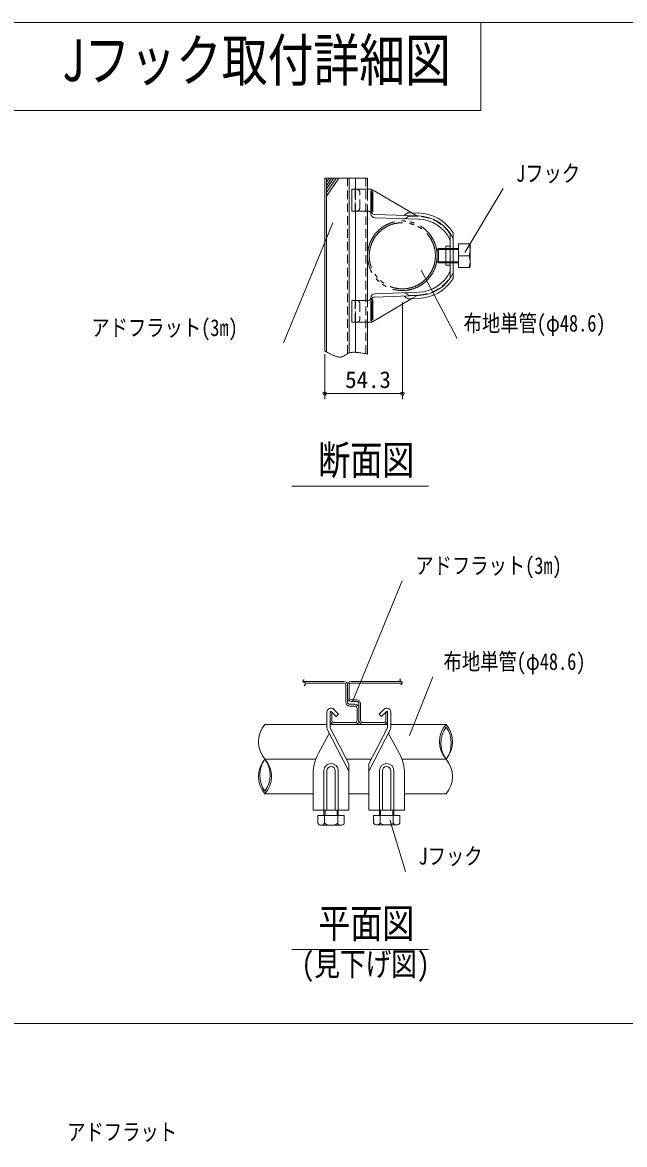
# Model space of a CAD drawing. Units: millimetres, scale not verified. Extents: x -10062 to 10062, y -6938 to 6938.
# Drawn here: x 2309 to 5675, y 667 to 6938 of the extents above; entities that cross this region are included whole.
import ezdxf
from ezdxf.enums import TextEntityAlignment as Align

# ---------------------------------------------------------------- set-up
doc = ezdxf.new("R2010")
doc.units = ezdxf.units.MM
doc.header["$LTSCALE"] = 40
doc.header["$PDMODE"] = 32
doc.header["$PDSIZE"] = 20
doc.linetypes.add('DASHED1', pattern=[1.8, 1.2, -0.6])
doc.linetypes.add('DOUBLE_CHAIN2', pattern=[12.8, 9, -1, 0.6, -0.6, 0.6, -1])
for name, color, linetype, lineweight in [('0-2_0', 2, 'Continuous', 9), ('1-7_text', 7, 'Continuous', 9), ('1-B_仮囲い', 7, 'Continuous', 9), ('1-C_図面枠', 7, 'Continuous', 9)]:
    doc.layers.add(name, color=color, linetype=linetype, lineweight=lineweight)
doc.styles.add('ＭＳ ゴシック', font='')
doc.styles.get('ＭＳ ゴシック').set_extended_font_data('MS Gothic')

msp = doc.modelspace()

# ---------------------------------------------------------------- linework, layer by layer
at = {"layer": '0-2_0', "color": 4, "lineweight": 5}
for p, q in [((3998.67, 5103.16), (3998.67, 6066.9)), ((3998.67, 6066.9), (4238.67, 6066.9)), ((4008.27, 5096.77), (4008.27, 6066.9)), ((4037.18, 6066.9), (4008.27, 6025.2)), ((4049.57, 6066.9), (4008.27, 6007.33)), ((4063.73, 6066.9), (4008.27, 5986.9)), ((4010.64, 6066.9), (4008.27, 6063.5)), ((4023.02, 6066.9), (4008.27, 6045.62)), ((4077.89, 6066.9), (4008.27, 5966.48)), ((4136.27, 5090.64), (4136.27, 6066.9)), ((4170.67, 5992.93), (4170.67, 6066.9)), ((4238.67, 5992.93), (4238.67, 6066.9)), ((4151.27, 6004.93), (4258.2, 6004.93)), ((4151.27, 5883.32), (4151.27, 6004.93)), ((4256.94, 5997.05), (4256.94, 5883.94)), ((4262.54, 6004.33), (4262.54, 5871.95)), ((4486.86, 5873.46), (4266.29, 6002.73)), ((4268.14, 5992.35), (4268.14, 5878.79)), ((4151.27, 5883.32), (4242.12, 5883.32)), ((4170.67, 5395.98), (4170.67, 5871.32)), ((4238.67, 5395.98), (4238.67, 5871.32)), ((4277.15, 5864.51), (4523.43, 5856.22)), ((4281.44, 5845.95), (4522.82, 5837.84)), ((4445.6, 5860.02), (4454.14, 5868)), ((4470.2, 5874.02), (4523.97, 5872.22)), ((4699.39, 5545.43), (4699.39, 5722.71)), ((4717.79, 5514.01), (4717.79, 5754.13)), ((4627.39, 5602.07), (4627.39, 5666.07)), ((4627.4, 5666.07), (4635.4, 5674.07)), ((4629.39, 5668.07), (4675.39, 5668.07)), ((4635.39, 5594.07), (4635.39, 5674.07)), ((4635.39, 5674.07), (4675.39, 5674.07)), ((4675.39, 5581.67), (4675.39, 5686.47)), ((4675.39, 5686.47), (4695.39, 5686.47)), ((4717.79, 5674.07), (4747.39, 5674.07)), ((4717.79, 5668.07), (4747.39, 5668.07)), ((4747.39, 5700.07), (4747.39, 5568.07)), ((4747.39, 5700.07), (4807.39, 5700.07)), ((4811.39, 5696.07), (4807.39, 5700.07)), ((4811.39, 5696.07), (4811.39, 5572.07)), ((4635.39, 5594.07), (4627.39, 5602.07)), ((4629.39, 5600.07), (4675.39, 5600.07)), ((4635.39, 5594.07), (4675.39, 5594.07)), ((4675.39, 5581.67), (4695.39, 5581.67)), ((4717.79, 5600.07), (4747.39, 5600.07)), ((4717.79, 5594.07), (4747.39, 5594.07)), ((4747.39, 5634.07), (4807.39, 5634.07)), ((4747.39, 5568.07), (4807.39, 5568.07)), ((4811.39, 5572.07), (4807.39, 5568.07)), ((4262.54, 5262.98), (4262.54, 5395.35)), ((4486.86, 5393.84), (4266.29, 5264.57)), ((4277.15, 5402.8), (4523.43, 5411.08)), ((4281.44, 5421.35), (4522.82, 5429.46)), ((4445.6, 5407.28), (4454.14, 5399.3)), ((4470.2, 5393.28), (4523.97, 5395.08)), ((4151.27, 5383.98), (4151.27, 5262.37)), ((4151.27, 5383.98), (4242.12, 5383.98)), ((4256.94, 5270.25), (4256.94, 5383.36)), ((4268.14, 5274.96), (4268.14, 5388.51)), ((4432.99, 5374.53), (4432.99, 4833.09)), ((4170.67, 5093.62), (4170.67, 5274.37)), ((4238.67, 5082.88), (4238.67, 5274.37)), ((4151.27, 5262.37), (4258.2, 5262.37)), ((3998.67, 5083.16), (3998.67, 4833.09)), ((4432.99, 4863.09), (3998.67, 4863.09)), ((4098.67, 4863.09), (4332.99, 4863.09)), ((3877.35, 3254.97), (4106.58, 3254.97)), ((3890.26, 3245.37), (4106.58, 3245.37)), ((4116.18, 3235.77), (4116.18, 3139.77)), ((4125.78, 3235.77), (4125.78, 3139.77)), ((4135.38, 3235.77), (4135.38, 3165.37)), ((4144.98, 3254.97), (4425.57, 3254.97)), ((4144.98, 3245.37), (4432.01, 3245.37)), ((4148.18, 3152.57), (4176.98, 3152.57)), ((4148.18, 3142.97), (4176.98, 3142.97)), ((4011.38, 3082.91), (4011.38, 2995.6)), ((4029.78, 3082.97), (4039.38, 3082.97)), ((4029.78, 3082.91), (4029.78, 2995.6)), ((4036.61, 3085.74), (4063.44, 3058.91)), ((4039.38, 3082.97), (4039.38, 3037.37)), ((4049.62, 3098.75), (4076.45, 3071.92)), ((4138.58, 3126.97), (4167.38, 3126.97)), ((4138.58, 3117.37), (4167.38, 3117.37)), ((4180.18, 3104.57), (4180.18, 3037.37)), ((4189.78, 3130.17), (4189.78, 3037.37)), ((4199.38, 3130.17), (4199.38, 3037.37)), ((4329.94, 3098.75), (4303.11, 3071.92)), ((4342.95, 3085.74), (4316.12, 3058.91)), ((4340.18, 3082.97), (4340.18, 3037.37)), ((4340.18, 3082.97), (4349.78, 3082.97)), ((4349.78, 3082.97), (4349.78, 3037.37)), ((4349.78, 3082.91), (4349.78, 2995.6)), ((4368.18, 3082.91), (4368.18, 2995.6)), ((3664.67, 3014.97), (4011.38, 3014.97)), ((4029.78, 3014.97), (4349.78, 3014.97)), ((4052.18, 3024.57), (4167.38, 3024.57)), ((4063.44, 3058.91), (4076.45, 3071.92)), ((4212.18, 3024.57), (4327.38, 3024.57)), ((4316.12, 3058.91), (4303.11, 3071.92)), ((4368.18, 3014.97), (4677.53, 3014.97)), ((4020.74, 2955.76), (3964.29, 2853.12)), ((4013.46, 2987.11), (4134.58, 2754.16)), ((4029.78, 2995.6), (4134.58, 2794.04)), ((4349.78, 2995.6), (4244.98, 2794.04)), ((4366.1, 2987.11), (4244.98, 2754.16)), ((4358.82, 2955.76), (4415.27, 2853.12)), ((4134.58, 2794.04), (4134.58, 2535.85)), ((4244.98, 2794.04), (4244.98, 2535.85)), ((3934.58, 2737.46), (3934.58, 2535.85)), ((3994.58, 2756.2), (3994.58, 2535.85)), ((4011.14, 2756.2), (4011.14, 2535.85)), ((4058.02, 2756.2), (4058.02, 2535.85)), ((4074.58, 2756.2), (4074.58, 2535.85)), ((4304.98, 2756.2), (4304.98, 2506.25)), ((4321.54, 2756.2), (4321.54, 2535.85)), ((4368.42, 2756.2), (4368.42, 2535.85)), ((4384.98, 2756.2), (4384.98, 2506.25)), ((4444.98, 2737.46), (4444.98, 2535.85)), ((3664.67, 2626.17), (3934.58, 2626.17)), ((4134.58, 2626.17), (4244.98, 2626.17)), ((4444.98, 2626.17), (4677.53, 2626.17)), ((3934.58, 2534.54), (4134.58, 2534.54)), ((3994.58, 2534.54), (3994.58, 2504.94)), ((4000.58, 2534.54), (4000.58, 2504.94)), ((4068.58, 2534.54), (4068.58, 2504.94)), ((4074.58, 2534.54), (4074.58, 2504.94)), ((4444.98, 2535.85), (4244.98, 2535.85)), ((4310.98, 2535.85), (4310.98, 2506.25)), ((4378.98, 2535.85), (4378.98, 2506.25)), ((3960.68, 2504.94), (3960.68, 2462.01)), ((4108.18, 2504.94), (3960.98, 2504.94)), ((4090, 2451.34), (3979.15, 2451.34)), ((3997.63, 2504.94), (3997.63, 2462.01)), ((4071.53, 2504.94), (4071.53, 2462.01)), ((4108.48, 2504.94), (4108.48, 2462.01)), ((4271.08, 2506.25), (4271.08, 2463.32)), ((4418.58, 2506.25), (4271.38, 2506.25)), ((4400.4, 2452.65), (4289.56, 2452.65)), ((4308.03, 2506.25), (4308.03, 2463.32)), ((4381.93, 2506.25), (4381.93, 2463.32)), ((4418.88, 2506.25), (4418.88, 2463.32))]:
    msp.add_line(p, q, dxfattribs=at)
at = {"layer": '0-2_0', "color": 4, "linetype": 'DASHED1', "lineweight": 5}
for p, q in [((4126.67, 5086.56), (4126.67, 6066.9)), ((4229.08, 5085.52), (4229.08, 6066.9)), ((4169.67, 5883.32), (4169.67, 6004.93)), ((4170.67, 5992.93), (4170.67, 5871.32)), ((4194.73, 5899.32), (4194.73, 5988.93)), ((4238.67, 5871.32), (4238.67, 5992.93)), ((4458.17, 5846.58), (4466.71, 5854.56)), ((4469.58, 5855.64), (4523.35, 5853.83)), ((4520.23, 5853.91), (4486.86, 5873.46)), ((4699.39, 5754.62), (4699.39, 5722.71)), ((4675.39, 5674.07), (4717.79, 5674.07)), ((4675.39, 5668.07), (4709.79, 5668.07)), ((4675.39, 5600.07), (4709.79, 5600.07)), ((4675.39, 5594.07), (4717.79, 5594.07)), ((4699.39, 5513.52), (4699.39, 5545.43)), ((4170.67, 5274.37), (4170.67, 5395.98)), ((4238.67, 5274.37), (4238.67, 5395.98)), ((4458.17, 5420.73), (4466.71, 5412.74)), ((4469.58, 5411.66), (4523.35, 5413.47)), ((4520.23, 5413.39), (4486.86, 5393.84)), ((4169.67, 5383.98), (4169.67, 5262.37)), ((4194.73, 5367.98), (4194.73, 5278.37))]:
    msp.add_line(p, q, dxfattribs=at)
at = {"layer": '0-2_0', "color": 4, "linetype": 'DOUBLE_CHAIN2', "lineweight": 5}
for p, q in [((4029.78, 3082.97), (4029.78, 3037.37)), ((4189.78, 3104.57), (4189.78, 3037.37))]:
    msp.add_line(p, q, dxfattribs=at)
at = {"layer": '0-2_0', "color": 4, "lineweight": 5}
for points in [[(3998.67, 5103.16), (4004.19, 5099.37), (4008.41, 5096.69), (4014.88, 5092.88), (4021.51, 5089.28), (4027.55, 5086.23), (4032.17, 5084.01), (4039.24, 5080.76), (4046.49, 5077.57), (4051.85, 5075.28), (4055.91, 5073.63), (4062.05, 5071.36), (4065.13, 5070.35), (4068.2, 5069.45), (4070.93, 5068.76), (4073.3, 5068.24), (4077.44, 5067.58), (4080.52, 5067.3), (4082.81, 5067.22), (4086.2, 5067.35), (4087.88, 5067.52), (4089.55, 5067.78), (4092.33, 5068.4), (4094.74, 5069.11), (4096.82, 5069.86), (4100.42, 5071.4), (4103.11, 5072.72), (4107.1, 5074.92), (4111.08, 5077.29), (4121.68, 5083.78), (4124.37, 5085.32), (4128.45, 5087.45), (4130.52, 5088.42), (4132.61, 5089.31), (4135.38, 5090.34), (4137.82, 5091.13), (4142.17, 5092.25), (4145.48, 5092.9), (4147.98, 5093.28), (4151.76, 5093.72)], [(4151.76, 5093.72), (4155.58, 5093.99), (4161.55, 5094.14), (4166.05, 5094.07), (4172.82, 5093.74), (4179.59, 5093.23), (4187.18, 5092.52), (4192.84, 5091.91), (4201.27, 5090.83), (4209.63, 5089.55), (4216.99, 5088.21), (4222.47, 5087.07), (4230.62, 5085.13), (4234.66, 5084.04), (4238.67, 5082.88)], [(3883.05, 3265.44), (3881.94, 3264.24), (3880.28, 3262.18), (3878.8, 3259.96), (3878.03, 3258.46), (3877.62, 3257.35), (3877.42, 3256.54), (3877.32, 3255.39), (3877.5, 3254.33), (3877.84, 3253.59), (3878.27, 3253), (3879.29, 3252.05), (3880.22, 3251.4), (3881.83, 3250.5), (3883.59, 3249.64), (3885.66, 3248.65), (3887.15, 3247.87), (3888.17, 3247.25), (3888.87, 3246.76), (3889.77, 3245.96), (3890.46, 3245.07), (3890.85, 3244.24), (3891.05, 3243.47), (3891.13, 3242.76), (3891.06, 3241.44), (3890.86, 3240.42), (3890.34, 3238.82), (3889.6, 3237.2), (3888.38, 3235.05), (3887.32, 3233.48), (3885.64, 3231.27), (3884.8, 3230.26), (3883.98, 3229.33)], [(4421.91, 3269.23), (4421.34, 3268.03), (4420.57, 3266.09), (4419.98, 3264.07), (4419.75, 3262.73), (4419.69, 3261.76), (4419.8, 3260.37), (4419.97, 3259.72), (4420.22, 3259.11), (4420.65, 3258.4), (4421.13, 3257.84), (4422.15, 3256.94), (4423.04, 3256.33), (4424.52, 3255.5), (4426.09, 3254.72), (4427.91, 3253.84), (4429.19, 3253.15), (4430.07, 3252.6), (4431.2, 3251.7), (4431.66, 3251.21), (4432.02, 3250.68), (4432.38, 3249.9), (4432.55, 3249.16), (4432.6, 3248.47), (4432.5, 3247.2), (4432.28, 3246.21), (4431.73, 3244.66), (4430.97, 3243.09), (4429.72, 3241), (4428.66, 3239.48), (4426.96, 3237.35), (4426.11, 3236.38), (4425.28, 3235.5)]]:
    msp.add_lwpolyline(points, dxfattribs=at)
at = {"layer": '0-2_0', "color": 4, "linetype": 'DOUBLE_CHAIN2', "lineweight": 5}
for radius in [194.4, 184.8]:
    msp.add_circle((4432.99, 5633.65), radius, dxfattribs=at)
at = {"layer": '0-2_0', "color": 4, "linetype": 'DASHED1', "lineweight": 5}
for centre, radius, start, end in [((4178.73, 5988.93), 16, 0, 90), ((4178.73, 5899.32), 16, 270, 0), ((4442.87, 5862.94), 22.4, 268.075, 313.075), ((4469.44, 5851.64), 4, 88.075, 133.075), ((4515.96, 5634.37), 220, 33.828, 88.074), ((4695.39, 5754.62), 4, 0, 33.828), ((4709.79, 5676.07), 8, 270, 0), ((4709.79, 5592.07), 8, 0, 90), ((4515.96, 5633.77), 220, 271.926, 326.172), ((4695.39, 5513.52), 4, 326.172, 0), ((4442.87, 5404.36), 22.4, 46.925, 91.925), ((4469.44, 5415.66), 4, 226.925, 271.925), ((4178.73, 5367.98), 16, 0, 90), ((4178.73, 5278.37), 16, 270, 0)]:
    msp.add_arc(centre, radius, start, end, dxfattribs=at)
at = {"layer": '0-2_0', "color": 4, "lineweight": 5}
for centre, radius, start, end in [((4258.2, 5988.93), 16, 59.628, 90), ((4242.12, 5859.82), 23.5, 36.605, 90), ((4242.12, 5868.28), 15.04, 0.541, 90), ((4279.84, 5868.64), 22.69, 180.541, 270), ((4279.84, 5887.85), 23.5, 216.605, 263.423), ((4442.87, 5862.94), 4, 268.074, 313.075), ((4469.44, 5851.64), 22.4, 88.075, 133.075), ((4515.96, 5634.37), 204, 26.211, 88.074), ((4515.96, 5634.37), 222.4, 26.319, 88.074), ((4515.96, 5634.37), 238.4, 33.958, 88.074), ((4695.39, 5722.71), 4, 0, 26.212), ((4693.79, 5754.13), 24, 0, 33.958), ((4693.79, 5722.34), 24, 0, 26.319), ((4695.39, 5690.47), 4, 270, 0), ((4673.27, 5667.07), 138.12, 346.178, 13.822), ((4695.39, 5577.67), 4, 0, 90), ((4673.27, 5601.07), 138.12, 346.178, 13.822), ((4515.96, 5633.77), 204, 271.926, 333.789), ((4515.96, 5633.77), 222.4, 271.926, 333.681), ((4695.39, 5545.43), 4, 333.789, 0), ((4693.79, 5545.81), 24, 333.681, 0), ((4515.96, 5633.77), 238.4, 271.926, 326.042), ((4693.79, 5514.01), 24, 326.042, 0), ((4242.12, 5399.02), 15.04, 270, 359.459), ((4242.12, 5407.48), 23.5, 270, 323.395), ((4279.84, 5398.66), 22.69, 90, 179.459), ((4279.84, 5379.45), 23.5, 96.578, 143.395), ((4442.87, 5404.36), 4, 46.925, 91.925), ((4469.44, 5415.66), 22.4, 226.925, 271.925), ((4258.2, 5278.37), 16, 270, 300.372), ((4106.58, 3235.77), 19.2, 0, 90), ((4106.58, 3235.77), 9.6, 0, 90), ((4144.98, 3235.77), 19.2, 90, 180), ((4144.98, 3235.77), 9.6, 90, 180), ((4138.58, 3139.77), 22.4, 180, 270), ((4148.18, 3165.37), 22.4, 180, 270), ((4138.58, 3139.77), 12.8, 180, 270), ((4148.18, 3165.37), 12.8, 180, 270), ((4176.98, 3130.17), 22.4, 0, 90), ((4176.98, 3130.17), 12.8, 0, 90), ((4033.78, 3082.91), 22.4, 45.001, 180), ((4033.78, 3082.91), 4, 45.001, 180), ((4167.38, 3104.57), 22.4, 0, 90), ((4167.38, 3104.57), 12.8, 0, 90), ((4345.78, 3082.91), 22.4, 0, 134.999), ((4345.78, 3082.91), 4, 0, 134.999), ((3776.26, 2917.77), 147.98, 138.942, 221.058), ((4052.18, 3037.37), 22.4, 180, 270), ((4052.18, 3037.37), 12.8, 180, 270), ((4167.38, 3037.37), 22.4, 270, 0), ((4167.38, 3037.37), 12.8, 270, 0), ((4212.18, 3037.37), 22.4, 180, 270), ((4212.18, 3037.37), 12.8, 180, 270), ((4327.38, 3037.37), 22.4, 270, 0), ((4327.38, 3037.37), 12.8, 270, 0), ((4789.12, 2917.77), 147.98, 138.942, 221.058), ((4565.94, 2917.77), 147.98, 318.942, 41.058), ((4029.78, 2995.6), 18.4, 180, 207.473), ((4004.98, 2964.42), 17.98, 331.189, 27.473), ((4374.58, 2964.42), 17.98, 152.527, 208.811), ((4349.78, 2995.6), 18.4, 332.527, 0), ((4799.36, 2909.77), 151, 143.79, 216.21), ((4555.7, 2909.77), 151, 323.79, 36.21), ((4174.58, 2737.46), 240, 151.189, 180), ((4204.98, 2737.46), 240, 0, 28.811), ((3776.26, 2723.37), 147.98, 138.942, 221.058), ((3786.5, 2731.37), 151, 143.79, 216.21), ((3542.84, 2731.37), 151, 323.79, 36.21), ((3553.09, 2723.37), 147.98, 318.942, 41.058), ((4034.58, 2756.2), 40, 0, 180), ((4034.58, 2756.2), 23.44, 0, 180), ((4344.98, 2756.2), 40, 0, 180), ((4344.98, 2756.2), 23.44, 0, 180), ((4565.94, 2723.37), 147.98, 318.942, 41.058), ((3979.15, 2472.67), 21.33, 210.001, 330), ((4034.58, 2520.67), 69.33, 237.796, 302.204), ((4090, 2472.67), 21.33, 210, 329.999), ((4289.56, 2473.98), 21.33, 210.001, 330), ((4344.98, 2521.98), 69.33, 237.796, 302.204), ((4400.4, 2473.98), 21.33, 210, 329.999)]:
    msp.add_arc(centre, radius, start, end, dxfattribs=at)
at = {"layer": '0-2_0', "color": 4}
for p in [(3998.67, 4863.09), (4432.99, 4863.09)]:
    msp.add_point(p, dxfattribs=at)
at = {"layer": '1-7_text'}
for p, q in [((4781.84, 5652.38), (4995.93, 6009.26)), ((4045.24, 5818.4), (3768.33, 5146.95)), ((4538, 5552.71), (4739.95, 5171.89)), ((3815.47, 4346.84), (4578.85, 4346.84)), ((4432.4, 3817.32), (4155.49, 3145.87)), ((4603.28, 3281.06), (4473.61, 2953.44)), ((4363.68, 2480.88), (4450.43, 2193.22)), ((3815.47, 1757.6), (4578.85, 1757.6))]:
    msp.add_line(p, q, dxfattribs=at)
at = {"layer": '1-B_仮囲い', "linetype": 'DOUBLE_CHAIN2'}
for p, q in [((3664.67, 2820.57), (3949.43, 2820.57)), ((4120.78, 2820.57), (4258.77, 2820.57)), ((4430.13, 2820.57), (4677.53, 2820.57))]:
    msp.add_line(p, q, dxfattribs=at)
at = {"layer": '1-C_図面枠'}
for points in [[(-10062.5, -6937.5), (10062.5, -6937.5), (10062.5, 6937.5), (-10062.5, 6937.5)], [(6147.35, 6937.5), (2232.21, 6937.5), (2232.21, 1344.05), (6147.35, 1344.05)], [(2232.21, 6937.5), (4871.16, 6937.5), (4871.16, 6446.22), (2232.21, 6446.22)]]:
    msp.add_lwpolyline(points, dxfattribs=at)

# ---------------------------------------------------------------- texts
at = {"layer": '0-2_0', "style": 'ＭＳ ゴシック'}
msp.add_text('54.3', height=93.84, dxfattribs=at).set_placement((4113.43, 4866.29), align=Align.BOTTOM_LEFT)
at = {"layer": '1-7_text', "style": 'ＭＳ ゴシック', "width": 0.8}
for s, height, p in [('Jフック取付詳細図', 234.6, (2528.17, 6538.91)), ('Jフック', 93.84, (5068.8, 6019.12)), ('アドフラット(3m)', 93.84, (2693.98, 5156.81)), ('布地単管(φ48.6)', 93.84, (4775.32, 5181.76)), ('断面図', 164.2, (3962.36, 4361.07)), ('アドフラット(3m)', 93.84, (4505.27, 3827.18)), ('布地単管(φ48.6)', 93.84, (4663.02, 3290.93)), ('Jフック', 93.84, (4523.3, 2203.09)), ('平面図', 164.2, (3962.36, 1771.83)), ('(見下げ図)', 131.4, (3869.18, 1570.74)), ('アドフラット', 93.84, (2559.13, 662.28))]:
    msp.add_text(s, height=height, dxfattribs=at).set_placement(p, align=Align.BOTTOM_LEFT)

doc.saveas('drawing.dxf')
